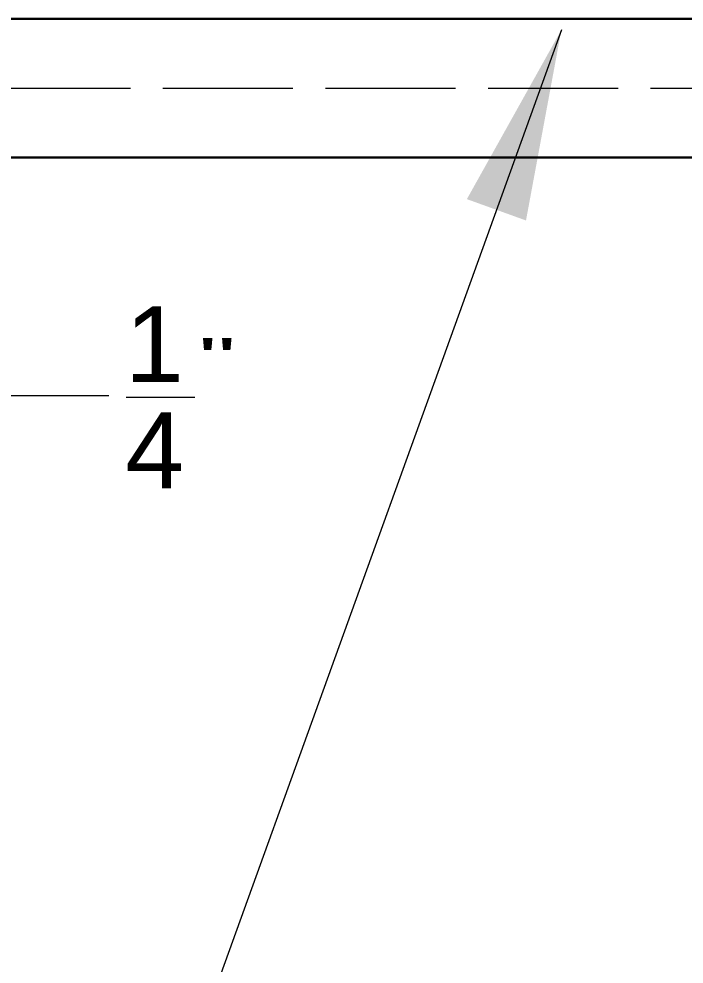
# Model space of a CAD drawing. Header units: millimetres. Extents: x 24811 to 87790, y -117828 to -2257.
# Drawn here: x 87506.3 to 87567.7, y -117268.6 to -117181.4 of the extents above; entities that cross this region are included whole.
import ezdxf

# ---------------------------------------------------------------- set-up
doc = ezdxf.new("R2010")
doc.units = ezdxf.units.MM
doc.header["$PDSIZE"] = -1
doc.linetypes.add('ACAD_ISO02W100', pattern=[15, 12, -3])
doc.layers.add('尺寸標注', color=1, linetype='Continuous', lineweight=30)
doc.layers.add('細實線', color=1, linetype='Continuous', lineweight=13)
doc.styles.add('0', font='arial.ttf', dxfattribs={"height": 1})
doc.styles.add('DIM', font='txt.shx', dxfattribs={"width": 0.7, "bigfont": 'chineset.shx'})
doc.dimstyles.new('9.8', dxfattribs={"dimscale": 9.8, "dimtxt": 2.5, "dimasz": 1.8, "dimexe": 1.6, "dimexo": 0.625, "dimtad": 1, "dimdec": 1, "dimdsep": 46, "dimlunit": 6, "dimtxsty": 'DIM', "dimcen": 0, "dimclrd": 1, "dimclre": 1, "dimclrt": 3, "dimadec": 1, "dimazin": 1, "dimtfac": 1, "dimtdec": 1, "dimtmove": 0, "dimatfit": 3, "dimfxl": 1, "dimtolj": 1, "dimlwd": 13, "dimlwe": 13, "dimarcsym": 0})
doc.dimstyles.new('mm+in', dxfattribs={"dimscale": 2, "dimtxt": 10, "dimasz": 9, "dimexe": 1.25, "dimexo": 0.625, "dimgap": 2, "dimtad": 1, "dimtoh": 1, "dimdec": 1, "dimtxsty": 'DIM', "dimcen": 0, "dimclrd": 1, "dimclre": 1, "dimclrt": 3, "dimadec": 0, "dimazin": 0, "dimtfac": 1, "dimtdec": 1, "dimtmove": 0, "dimatfit": 3, "dimfxl": 1, "dimarcsym": 0})

# ---------------------------------------------------------------- blocks, each defined once
blk = doc.blocks.new('*D55')
at = {"layer": 'Defpoints', "color": 0}
for p in [(87532.335, -117181.431), (87758.991, -117181.431), (87646.635, -117626.031)]:
    blk.add_point(p, dxfattribs=at)
at = {"layer": '尺寸標注', "color": 1, "lineweight": -2}
for p, q in [((87533.585, -117181.431), (87761.491, -117181.431)), ((87758.991, -117608.031), (87758.991, -117199.431)), ((87647.885, -117626.031), (87761.491, -117626.031))]:
    blk.add_line(p, q, dxfattribs=at)
at = {"layer": '尺寸標注', "color": 1}
for points in [[(87755.991, -117199.431), (87761.991, -117199.431), (87758.991, -117181.431)], [(87755.991, -117608.031), (87761.991, -117608.031), (87758.991, -117626.031)]]:
    blk.add_solid(points, dxfattribs=at)
at = {"layer": '尺寸標注', "color": 3, "insert": (87743.324, -117403.731), "char_height": 20, "attachment_point": 5, "rotation": 90, "style": 'DIM'}
blk.add_mtext('444,6mm [17 1/2"]', dxfattribs=at)
blk = doc.blocks.new('gdhg')
at = {"layer": '尺寸標注', "lineweight": 9}
blk.add_open_spline([(87445.936, -116185.65), (87445.936, -116185.65), (87452.251, -116185.65), (87452.251, -116185.65)], degree=3, dxfattribs=at)
at = {"layer": '細實線', "lineweight": 9}
blk.add_open_spline([(87434.244, -116185.501), (87434.244, -116185.501), (87444.314, -116185.501), (87444.314, -116185.501)], degree=3, dxfattribs=at)
at = {"layer": '尺寸標注', "lineweight": 9, "style": '0'}
for s, p in [('1', (87445.826, -116184.275)), ('4', (87445.846, -116194.064))]:
    blk.add_text(s, height=6.999, dxfattribs=at).set_placement(p)
at = {"layer": '尺寸標注', "lineweight": 9, "style": '0', "width": 1.979076}
blk.add_text('"', height=3.535, dxfattribs=at).set_placement((87452.598, -116183.732))
at = {"layer": '尺寸標注'}
blk.add_leader([(87486.088, -116151.782), (87444.075, -116268.16), (87436.457, -116268.16)], dimstyle='9.8', override={"dimdec": 2}, dxfattribs=at)

msp = doc.modelspace()

# ---------------------------------------------------------------- linework, layer by layer
at = {"color": 2, "linetype": 'ACAD_ISO02W100', "lineweight": 9}
msp.add_lwpolyline([(86889.635, -117187.831), (87641.635, -117187.831, -0.414214), (87646.635, -117192.831), (87646.635, -117614.631, -0.414214), (87641.635, -117619.631), (86889.635, -117619.631, -0.414214), (86884.635, -117614.631), (86884.635, -117192.831, -0.414214)], format="xyb", close=True, dxfattribs=at)
at = {"color": 3, "lineweight": 30}
msp.add_lwpolyline([(86896.035, -117194.231), (87635.235, -117194.231, -0.414214), (87640.235, -117199.231), (87640.235, -117608.231, -0.414214), (87635.235, -117613.231), (86896.035, -117613.231, -0.414214), (86891.035, -117608.231), (86891.035, -117199.231, -0.414214)], format="xyb", close=True, dxfattribs=at)
at = {"layer": '尺寸標注', "color": 0}
msp.add_lwpolyline([(86883.235, -117181.431), (87648.035, -117181.431, -0.414214), (87653.035, -117186.431), (87653.035, -117621.031, -0.414214), (87648.035, -117626.031), (86883.235, -117626.031, -0.414214), (86878.235, -117621.031), (86878.235, -117186.431, -0.414214)], format="xyb", close=True, dxfattribs=at)

# ---------------------------------------------------------------- block references
msp.add_blockref('gdhg', (70.313, -1030.67), dxfattribs=at)

# ---------------------------------------------------------------- dimensions: what is measured, and where the dimension line sits
dim = msp.add_linear_dim(base=(87758.991, -117181.431), p1=(87646.635, -117626.031), p2=(87532.335, -117181.431), angle=90, dimstyle='mm+in', override={"dimpost": 'mm', "dimfxl": 0.2}, dxfattribs=at)
dim.commit()
dim.dimension.update_dxf_attribs({"geometry": '*D55', "text_midpoint": (87743.324, -117403.731)})

doc.saveas('drawing.dxf')
